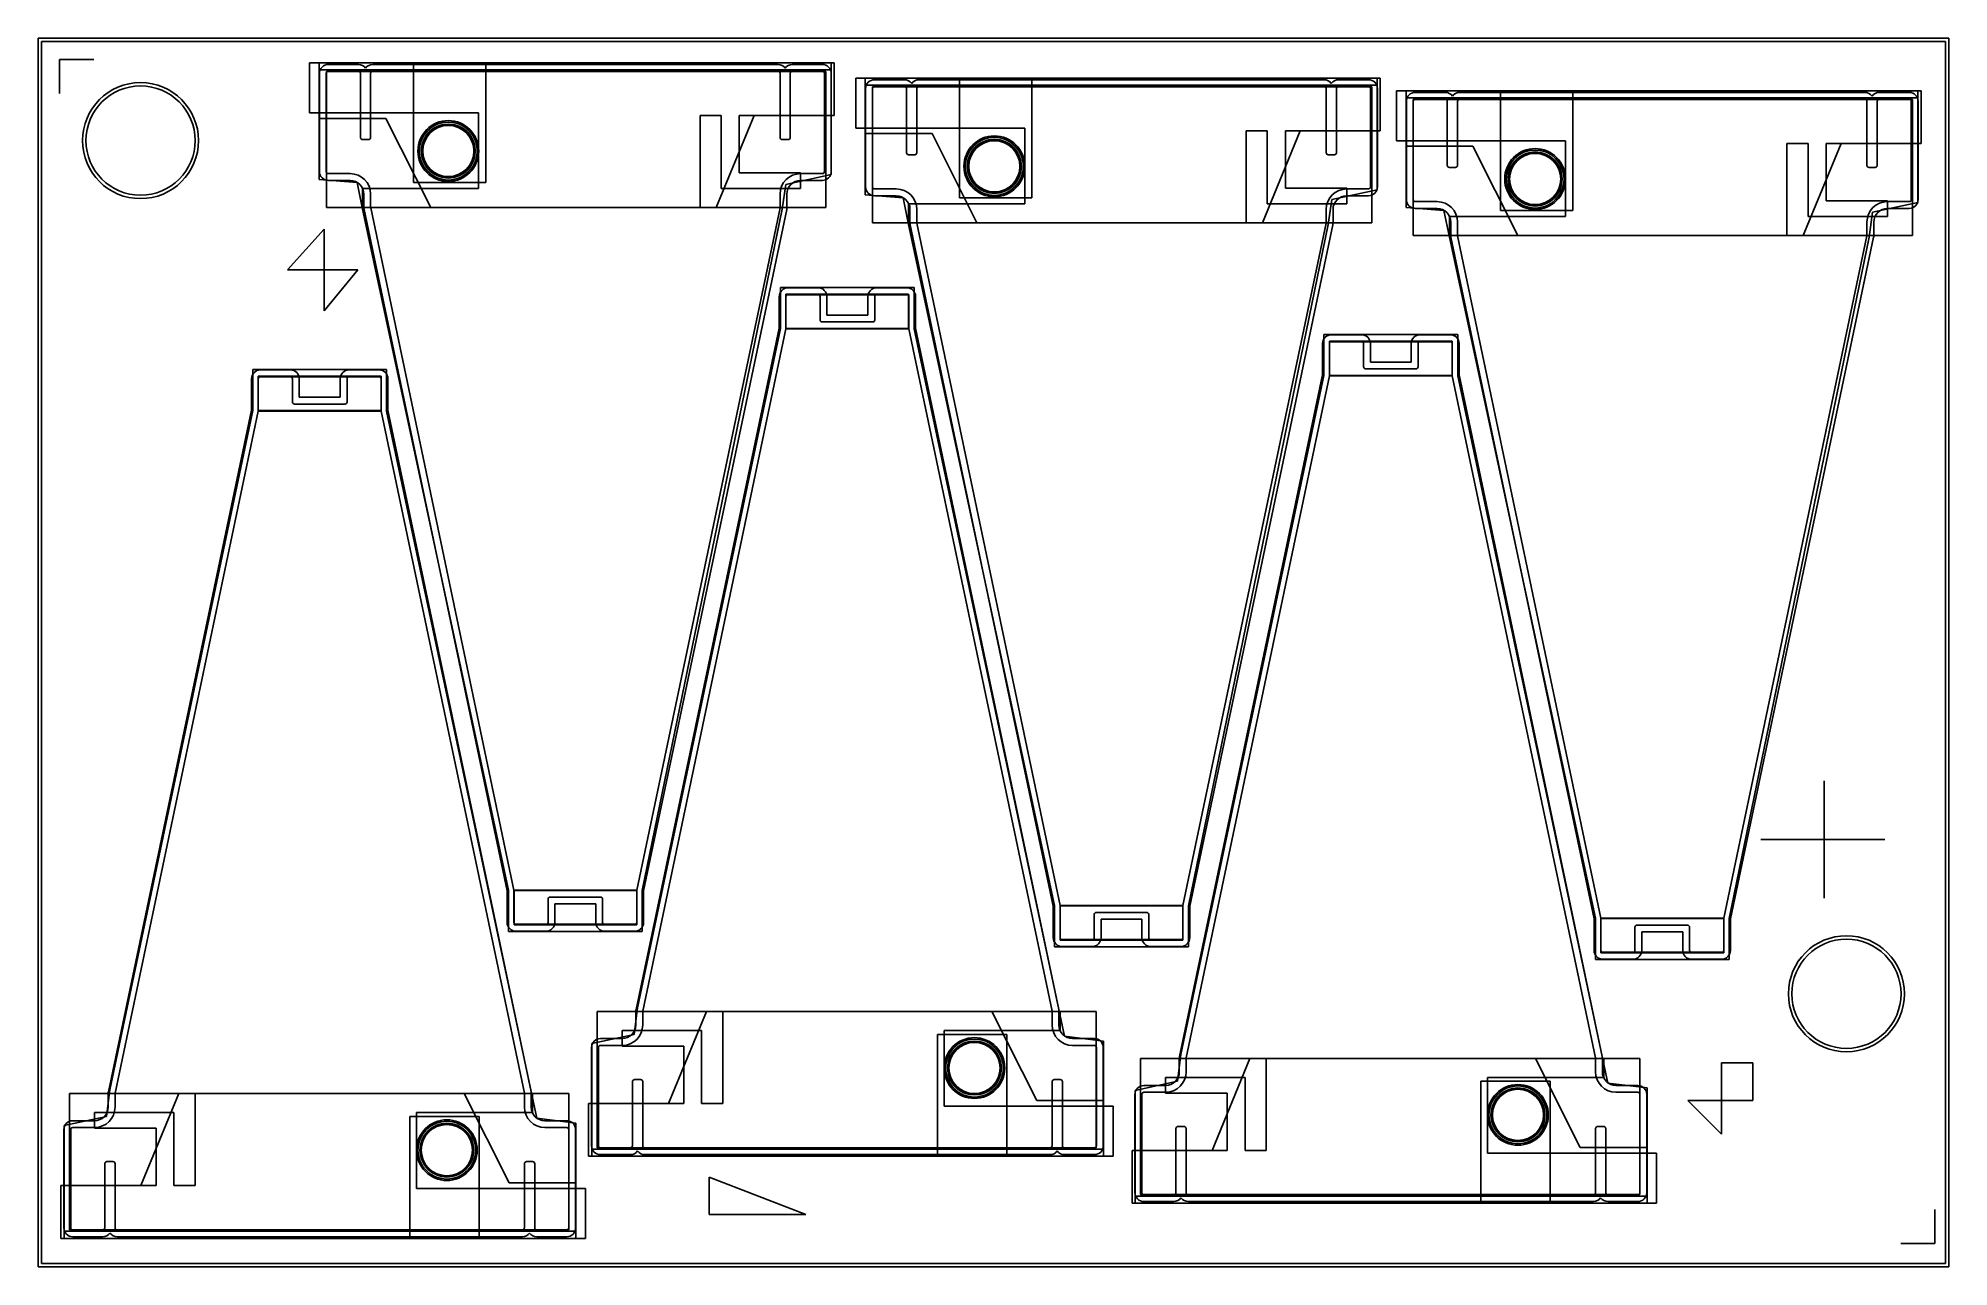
# Model space of a CAD drawing. Header units: millimetres. Extents: x 155.1 to 183.1, y 181.7 to 199.7.
import ezdxf

# ---------------------------------------------------------------- set-up
doc = ezdxf.new("R2010")
doc.units = ezdxf.units.MM
for name, color, linetype in [('CARBON', 5, 'Continuous'), ('COPPER_A', 6, 'Continuous'), ('COPPER_B', 211, 'Continuous'), ('COPPER_MID', 230, 'Continuous'), ('HOLES', 30, 'Continuous'), ('MARKERS', 1, 'Continuous'), ('OUTLINE', 17, 'Continuous'), ('PZT', 3, 'Continuous'), ('PZT_A', 100, 'Continuous'), ('PZT_RASTER', 116, 'Continuous')]:
    doc.layers.add(name, color=color, linetype=linetype)

msp = doc.modelspace()

# ---------------------------------------------------------------- linework, layer by layer
at = {"layer": 'CARBON'}
for centre, radius in [((161.135, 198.037), 0.446), ((161.135, 198.037), 0.396), ((169.138, 197.813), 0.446), ((169.138, 197.813), 0.396), ((177.063, 197.627), 0.446), ((177.063, 197.627), 0.396), ((168.846, 184.602), 0.445), ((168.846, 184.602), 0.395), ((176.811, 183.915), 0.445), ((176.811, 183.915), 0.395), ((161.114, 183.399), 0.445), ((161.114, 183.399), 0.395)]:
    msp.add_circle(centre, radius, dxfattribs=at)
at = {"layer": 'COPPER_A'}
for p, q in [((166.79, 199.331), (159.102, 199.331)), ((159.102, 199.331), (159.102, 198.597)), ((166.79, 198.557), (166.79, 199.331)), ((174.793, 199.107), (167.106, 199.107)), ((167.106, 199.107), (167.106, 198.373)), ((174.793, 198.333), (174.793, 199.107)), ((182.718, 198.921), (175.03, 198.921)), ((175.03, 198.921), (175.03, 198.187)), ((182.718, 198.147), (182.718, 198.921)), ((159.102, 198.597), (161.58, 198.597)), ((161.58, 198.597), (161.58, 197.488)), ((165.063, 197.209), (165.617, 198.557)), ((165.617, 198.557), (166.79, 198.557)), ((167.106, 198.373), (169.584, 198.373)), ((169.584, 198.373), (169.584, 197.264)), ((173.066, 196.985), (173.621, 198.333)), ((173.621, 198.333), (174.793, 198.333)), ((175.03, 198.187), (177.508, 198.187)), ((177.508, 198.187), (177.508, 197.078)), ((180.991, 196.799), (181.546, 198.147)), ((181.546, 198.147), (182.718, 198.147)), ((161.58, 197.488), (159.877, 197.488)), ((159.877, 197.488), (159.877, 197.209)), ((159.877, 197.209), (165.063, 197.209)), ((169.584, 197.264), (167.881, 197.264)), ((167.881, 197.264), (167.881, 196.985)), ((167.881, 196.985), (173.066, 196.985)), ((177.508, 197.078), (175.806, 197.078)), ((175.806, 197.078), (175.806, 196.799)), ((175.806, 196.799), (180.991, 196.799)), ((166.082, 195.94), (167.881, 195.94)), ((166.082, 195.94), (166.082, 195.436)), ((167.881, 195.94), (167.881, 195.436)), ((166.082, 195.436), (167.881, 195.436)), ((174.047, 195.252), (175.846, 195.252)), ((174.047, 195.252), (174.047, 194.749)), ((175.846, 195.252), (175.846, 194.749)), ((158.35, 194.737), (160.149, 194.737)), ((158.35, 194.737), (158.35, 194.234)), ((160.149, 194.737), (160.149, 194.234)), ((174.047, 194.749), (175.846, 194.749)), ((158.35, 194.234), (160.149, 194.234)), ((163.899, 187.203), (162.1, 187.203)), ((162.1, 186.7), (162.1, 187.203)), ((163.899, 186.7), (163.899, 187.203)), ((171.902, 186.979), (170.103, 186.979)), ((170.103, 186.476), (170.103, 186.979)), ((171.902, 186.476), (171.902, 186.979)), ((179.827, 186.793), (178.028, 186.793)), ((178.028, 186.29), (178.028, 186.793)), ((179.827, 186.29), (179.827, 186.793)), ((163.899, 186.7), (162.1, 186.7)), ((171.902, 186.476), (170.103, 186.476)), ((179.827, 186.29), (178.028, 186.29)), ((164.918, 185.43), (164.364, 184.083)), ((170.104, 185.43), (164.918, 185.43)), ((170.104, 185.151), (170.104, 185.43)), ((168.401, 184.042), (168.401, 185.151)), ((168.401, 185.151), (170.104, 185.151)), ((172.883, 184.743), (172.328, 183.395)), ((178.068, 184.743), (172.883, 184.743)), ((178.068, 184.464), (178.068, 184.743)), ((176.365, 183.355), (176.365, 184.464)), ((176.365, 184.464), (178.068, 184.464)), ((157.186, 184.227), (156.631, 182.88)), ((162.371, 184.227), (157.186, 184.227)), ((162.371, 183.948), (162.371, 184.227)), ((164.364, 184.083), (163.191, 184.083)), ((163.191, 184.083), (163.191, 183.309)), ((170.879, 184.042), (168.401, 184.042)), ((170.879, 183.309), (170.879, 184.042)), ((160.669, 182.839), (160.669, 183.948)), ((160.669, 183.948), (162.371, 183.948)), ((163.191, 183.309), (170.879, 183.309)), ((172.328, 183.395), (171.156, 183.395)), ((171.156, 183.395), (171.156, 182.621)), ((178.843, 183.355), (176.365, 183.355)), ((178.843, 182.621), (178.843, 183.355)), ((156.631, 182.88), (155.459, 182.88)), ((155.459, 182.88), (155.459, 182.106)), ((163.147, 182.839), (160.669, 182.839)), ((163.147, 182.106), (163.147, 182.839)), ((171.156, 182.621), (178.843, 182.621)), ((155.459, 182.106), (163.147, 182.106))]:
    msp.add_line(p, q, dxfattribs=at)
for centre, radius in [((161.135, 198.037), 0.388), ((169.138, 197.813), 0.388), ((177.063, 197.627), 0.388), ((168.846, 184.602), 0.389), ((176.811, 183.915), 0.389), ((161.114, 183.399), 0.389)]:
    msp.add_circle(centre, radius, dxfattribs=at)
at = {"layer": 'COPPER_B'}
for p, q in [((166.744, 199.226), (159.243, 199.226)), ((159.243, 199.226), (159.243, 198.516)), ((166.744, 198.557), (166.744, 199.226)), ((174.748, 199.002), (167.246, 199.002)), ((167.246, 199.002), (167.246, 198.292)), ((174.748, 198.333), (174.748, 199.002)), ((182.673, 198.816), (175.171, 198.816)), ((175.171, 198.816), (175.171, 198.106)), ((182.673, 198.147), (182.673, 198.816)), ((164.824, 197.209), (164.824, 198.557)), ((164.824, 198.557), (165.135, 198.557)), ((165.135, 198.557), (165.135, 197.488)), ((165.4, 197.716), (165.4, 198.557)), ((165.4, 198.557), (166.744, 198.557)), ((159.243, 198.516), (160.221, 198.516)), ((160.221, 198.516), (160.879, 197.209)), ((167.246, 198.292), (168.225, 198.292)), ((168.225, 198.292), (168.882, 196.985)), ((172.828, 196.985), (172.828, 198.333)), ((172.828, 198.333), (173.138, 198.333)), ((173.138, 198.333), (173.138, 197.264)), ((173.403, 197.492), (173.403, 198.333)), ((173.403, 198.333), (174.748, 198.333)), ((175.171, 198.106), (176.149, 198.106)), ((176.149, 198.106), (176.807, 196.799)), ((180.753, 196.799), (180.753, 198.147)), ((180.753, 198.147), (181.063, 198.147)), ((181.063, 198.147), (181.063, 197.078)), ((181.328, 197.306), (181.328, 198.147)), ((181.328, 198.147), (182.673, 198.147)), ((165.4, 197.716), (166.297, 197.716)), ((166.297, 197.488), (166.297, 197.716)), ((165.135, 197.488), (166.297, 197.488)), ((173.403, 197.492), (174.301, 197.492)), ((174.301, 197.264), (174.301, 197.492)), ((160.879, 197.209), (164.824, 197.209)), ((173.138, 197.264), (174.301, 197.264)), ((181.328, 197.306), (182.226, 197.306)), ((182.226, 197.078), (182.226, 197.306)), ((168.882, 196.985), (172.828, 196.985)), ((181.063, 197.078), (182.226, 197.078)), ((176.807, 196.799), (180.753, 196.799)), ((166.084, 195.936), (167.881, 195.936)), ((166.084, 195.936), (166.084, 195.436)), ((167.881, 195.936), (167.881, 195.436)), ((166.084, 195.436), (167.881, 195.436)), ((174.048, 195.248), (175.846, 195.248)), ((174.048, 195.248), (174.048, 194.749)), ((175.846, 195.248), (175.846, 194.749)), ((158.351, 194.733), (160.149, 194.733)), ((158.351, 194.733), (158.351, 194.234)), ((160.149, 194.733), (160.149, 194.234)), ((174.048, 194.749), (175.846, 194.749)), ((158.351, 194.234), (160.149, 194.234)), ((163.897, 187.203), (162.1, 187.203)), ((162.1, 186.704), (162.1, 187.203)), ((163.897, 186.704), (163.897, 187.203)), ((171.901, 186.979), (170.103, 186.979)), ((170.103, 186.48), (170.103, 186.979)), ((171.901, 186.48), (171.901, 186.979)), ((179.826, 186.793), (178.028, 186.793)), ((178.028, 186.294), (178.028, 186.793)), ((179.826, 186.294), (179.826, 186.793)), ((163.897, 186.704), (162.1, 186.704)), ((171.901, 186.48), (170.103, 186.48)), ((179.826, 186.294), (178.028, 186.294)), ((169.102, 185.43), (165.157, 185.43)), ((165.157, 185.43), (165.157, 184.083)), ((169.76, 184.124), (169.102, 185.43)), ((164.846, 185.151), (163.684, 185.151)), ((163.684, 185.151), (163.684, 184.923)), ((164.846, 184.083), (164.846, 185.151)), ((164.586, 184.923), (163.684, 184.923)), ((164.586, 184.923), (164.586, 184.083)), ((177.067, 184.743), (173.121, 184.743)), ((173.121, 184.743), (173.121, 183.395)), ((177.724, 183.436), (177.067, 184.743)), ((172.811, 184.464), (171.648, 184.464)), ((171.648, 184.464), (171.648, 184.236)), ((172.811, 183.395), (172.811, 184.464)), ((161.37, 184.227), (157.424, 184.227)), ((157.424, 184.227), (157.424, 182.88)), ((162.028, 182.921), (161.37, 184.227)), ((164.586, 184.083), (163.237, 184.083)), ((163.237, 184.083), (163.237, 183.413)), ((165.157, 184.083), (164.846, 184.083)), ((170.738, 184.124), (169.76, 184.124)), ((170.738, 183.413), (170.738, 184.124)), ((172.551, 184.236), (171.648, 184.236)), ((172.551, 184.236), (172.551, 183.395)), ((157.114, 183.948), (155.951, 183.948)), ((155.951, 183.948), (155.951, 183.72)), ((156.854, 183.72), (155.951, 183.72)), ((156.854, 183.72), (156.854, 182.88)), ((157.114, 182.88), (157.114, 183.948)), ((163.237, 183.413), (170.738, 183.413)), ((178.703, 183.436), (177.724, 183.436)), ((178.703, 182.726), (178.703, 183.436)), ((172.551, 183.395), (171.201, 183.395)), ((171.201, 183.395), (171.201, 182.726)), ((173.121, 183.395), (172.811, 183.395)), ((156.854, 182.88), (155.504, 182.88)), ((155.504, 182.88), (155.504, 182.21)), ((157.424, 182.88), (157.114, 182.88)), ((163.006, 182.921), (162.028, 182.921)), ((163.006, 182.21), (163.006, 182.921)), ((171.201, 182.726), (178.703, 182.726)), ((155.504, 182.21), (163.006, 182.21))]:
    msp.add_line(p, q, dxfattribs=at)
at = {"layer": 'COPPER_MID'}
for p, q in [((160.624, 199.331), (159.243, 199.331)), ((159.243, 199.331), (159.243, 197.618)), ((160.624, 197.577), (160.624, 199.331)), ((161.685, 199.331), (161.685, 197.577)), ((166.744, 199.331), (161.685, 199.331)), ((166.744, 197.691), (166.744, 199.331)), ((168.628, 199.107), (167.246, 199.107)), ((167.246, 199.107), (167.246, 197.394)), ((168.628, 197.353), (168.628, 199.107)), ((169.689, 199.107), (169.689, 197.353)), ((174.748, 199.107), (169.689, 199.107)), ((174.748, 197.467), (174.748, 199.107)), ((176.553, 198.921), (175.171, 198.921)), ((175.171, 198.921), (175.171, 197.208)), ((176.553, 197.168), (176.553, 198.921)), ((177.614, 198.921), (177.614, 197.168)), ((182.673, 198.921), (177.614, 198.921)), ((182.673, 197.281), (182.673, 198.921)), ((166.08, 197.549), (166.744, 197.691)), ((159.243, 197.618), (159.799, 197.577)), ((159.799, 197.577), (159.877, 197.183)), ((161.685, 197.577), (160.624, 197.577)), ((166.027, 197.183), (166.08, 197.549)), ((174.084, 197.325), (174.748, 197.467)), ((159.877, 197.183), (162.017, 187.209)), ((163.977, 187.203), (166.027, 197.183)), ((167.246, 197.394), (167.803, 197.353)), ((167.803, 197.353), (167.881, 196.959)), ((169.689, 197.353), (168.628, 197.353)), ((174.031, 196.959), (174.084, 197.325)), ((175.171, 197.208), (175.727, 197.168)), ((175.727, 197.168), (175.806, 196.774)), ((177.614, 197.168), (176.553, 197.168)), ((181.956, 196.774), (182.009, 197.139)), ((182.009, 197.139), (182.673, 197.281)), ((167.881, 196.959), (170.021, 186.985)), ((171.981, 186.979), (174.031, 196.959)), ((175.806, 196.774), (177.946, 186.799)), ((179.906, 186.793), (181.956, 196.774)), ((167.964, 196.036), (166.004, 196.036)), ((166.004, 196.036), (166.004, 195.436)), ((167.964, 195.43), (167.964, 196.036)), ((166.004, 195.436), (163.907, 185.485)), ((170.164, 185.07), (167.964, 195.43)), ((175.928, 195.349), (173.968, 195.349)), ((173.968, 195.349), (173.968, 194.749)), ((175.928, 194.743), (175.928, 195.349)), ((160.231, 194.834), (158.271, 194.834)), ((158.271, 194.834), (158.271, 194.234)), ((160.231, 194.227), (160.231, 194.834)), ((173.968, 194.749), (171.871, 184.798)), ((178.128, 184.382), (175.928, 194.743)), ((158.271, 194.234), (156.175, 184.282)), ((162.431, 183.867), (160.231, 194.227)), ((162.017, 187.209), (162.017, 186.603)), ((163.977, 186.603), (163.977, 187.203)), ((170.021, 186.985), (170.021, 186.379)), ((171.981, 186.379), (171.981, 186.979)), ((177.946, 186.799), (177.946, 186.193)), ((179.906, 186.193), (179.906, 186.793)), ((162.017, 186.603), (163.977, 186.603)), ((170.021, 186.379), (171.981, 186.379)), ((177.946, 186.193), (179.906, 186.193)), ((163.907, 185.485), (163.858, 185.094)), ((163.858, 185.094), (163.237, 184.963)), ((168.303, 183.309), (168.303, 185.094)), ((168.303, 185.094), (169.32, 185.094)), ((169.32, 185.094), (169.32, 183.309)), ((163.237, 184.963), (163.237, 183.309)), ((170.738, 184.997), (170.164, 185.07)), ((170.738, 183.309), (170.738, 184.997)), ((171.871, 184.798), (171.822, 184.407)), ((156.175, 184.282), (156.125, 183.892)), ((171.822, 184.407), (171.201, 184.275)), ((171.201, 184.275), (171.201, 182.621)), ((176.267, 182.621), (176.267, 184.407)), ((176.267, 184.407), (177.285, 184.407)), ((177.285, 184.407), (177.285, 182.621)), ((178.703, 184.31), (178.128, 184.382)), ((178.703, 182.621), (178.703, 184.31)), ((156.125, 183.892), (155.504, 183.76)), ((155.504, 183.76), (155.504, 182.106)), ((160.57, 182.106), (160.57, 183.892)), ((160.57, 183.892), (161.588, 183.892)), ((161.588, 183.892), (161.588, 182.106)), ((163.006, 183.794), (162.431, 183.867)), ((163.006, 182.106), (163.006, 183.794)), ((163.237, 183.309), (168.303, 183.309)), ((169.32, 183.309), (170.738, 183.309)), ((171.201, 182.621), (176.267, 182.621)), ((177.285, 182.621), (178.703, 182.621)), ((155.504, 182.106), (160.57, 182.106)), ((161.588, 182.106), (163.006, 182.106))]:
    msp.add_line(p, q, dxfattribs=at)
at = {"layer": 'HOLES'}
for centre, radius in [((156.625, 198.19), 0.85), ((156.625, 198.19), 0.8), ((181.625, 185.69), 0.85), ((181.625, 185.69), 0.8)]:
    msp.add_circle(centre, radius, dxfattribs=at)
at = {"layer": 'MARKERS'}
for p, q in [((155.439, 198.88), (155.439, 199.38)), ((155.439, 199.38), (155.939, 199.38)), ((159.315, 196.894), (158.779, 196.295)), ((159.315, 196.894), (159.315, 195.696)), ((158.779, 196.295), (159.811, 196.295)), ((159.315, 195.696), (159.811, 196.295)), ((181.298, 188.812), (181.298, 187.092)), ((182.188, 187.952), (180.373, 187.952)), ((179.794, 184.676), (179.794, 183.635)), ((179.794, 184.676), (180.253, 184.676)), ((180.253, 184.676), (180.253, 184.128)), ((179.794, 183.635), (179.301, 184.128)), ((179.301, 184.128), (180.253, 184.128)), ((164.956, 183.002), (164.956, 182.456)), ((166.377, 182.456), (164.956, 183.002)), ((164.956, 182.456), (166.377, 182.456)), ((182.921, 182.531), (182.921, 182.031)), ((182.921, 182.031), (182.421, 182.031))]:
    msp.add_line(p, q, dxfattribs=at)
at = {"layer": 'OUTLINE'}
for p, q in [((155.125, 199.69), (183.125, 199.69)), ((155.125, 199.69), (155.125, 181.69)), ((183.125, 199.69), (183.125, 181.69)), ((155.175, 199.64), (155.175, 181.74)), ((155.175, 199.64), (183.075, 199.64)), ((183.075, 199.64), (183.075, 181.74)), ((155.175, 181.74), (183.075, 181.74)), ((155.125, 181.69), (183.125, 181.69))]:
    msp.add_line(p, q, dxfattribs=at)
at = {"layer": 'PZT'}
for p, q in [((159.247, 199.176), (159.247, 197.736)), ((159.817, 199.306), (159.377, 199.306)), ((165.967, 199.306), (160.027, 199.306)), ((166.617, 199.306), (166.177, 199.306)), ((166.747, 197.736), (166.747, 199.176)), ((167.821, 199.082), (167.381, 199.082)), ((173.971, 199.082), (168.031, 199.082)), ((174.621, 199.082), (174.181, 199.082)), ((167.251, 198.952), (167.251, 197.512)), ((174.751, 197.512), (174.751, 198.952)), ((175.746, 198.896), (175.306, 198.896)), ((181.896, 198.896), (175.956, 198.896)), ((182.546, 198.896), (182.106, 198.896)), ((175.176, 198.766), (175.176, 197.326)), ((182.676, 197.326), (182.676, 198.766)), ((159.377, 197.606), (159.697, 197.606)), ((159.897, 197.406), (159.897, 197.209)), ((166.097, 197.209), (166.097, 197.406)), ((166.297, 197.606), (166.617, 197.606)), ((159.9, 197.182), (161.997, 187.196)), ((163.997, 187.196), (166.095, 197.182)), ((167.381, 197.382), (167.701, 197.382)), ((167.901, 197.182), (167.901, 196.985)), ((174.101, 196.985), (174.101, 197.182)), ((174.301, 197.382), (174.621, 197.382)), ((175.306, 197.196), (175.626, 197.196)), ((182.226, 197.196), (182.546, 197.196)), ((167.904, 196.958), (170.001, 186.972)), ((172.001, 186.972), (174.098, 196.958)), ((175.826, 196.996), (175.826, 196.799)), ((182.026, 196.799), (182.026, 196.996)), ((175.828, 196.773), (177.926, 186.786)), ((179.926, 186.786), (182.023, 196.773)), ((166.554, 196.033), (166.114, 196.033)), ((167.854, 196.033), (167.414, 196.033)), ((165.984, 195.903), (165.984, 195.444)), ((166.684, 195.633), (166.684, 195.903)), ((167.284, 195.903), (167.284, 195.633)), ((167.984, 195.444), (167.984, 195.903)), ((165.984, 195.444), (163.886, 185.457)), ((167.284, 195.633), (166.684, 195.633)), ((170.081, 185.457), (167.984, 195.444)), ((173.948, 195.216), (173.948, 194.756)), ((174.518, 195.346), (174.078, 195.346)), ((174.648, 194.946), (174.648, 195.216)), ((175.248, 195.216), (175.248, 194.946)), ((175.818, 195.346), (175.378, 195.346)), ((175.948, 194.756), (175.948, 195.216)), ((175.248, 194.946), (174.648, 194.946)), ((158.251, 194.7), (158.251, 194.241)), ((158.821, 194.83), (158.381, 194.83)), ((158.951, 194.43), (158.951, 194.7)), ((159.551, 194.7), (159.551, 194.43)), ((160.121, 194.83), (159.681, 194.83)), ((160.251, 194.241), (160.251, 194.7)), ((173.948, 194.756), (171.851, 184.769)), ((178.045, 184.769), (175.948, 194.756)), ((159.551, 194.43), (158.951, 194.43)), ((158.251, 194.241), (156.154, 184.254)), ((162.349, 184.254), (160.251, 194.241)), ((161.997, 187.196), (161.997, 186.736)), ((163.997, 186.736), (163.997, 187.196)), ((162.697, 187.006), (163.297, 187.006)), ((162.697, 186.736), (162.697, 187.006)), ((163.297, 187.006), (163.297, 186.736)), ((170.001, 186.972), (170.001, 186.512)), ((170.701, 186.782), (171.301, 186.782)), ((170.701, 186.512), (170.701, 186.782)), ((171.301, 186.782), (171.301, 186.512)), ((172.001, 186.512), (172.001, 186.972)), ((177.926, 186.786), (177.926, 186.326)), ((179.926, 186.326), (179.926, 186.786)), ((162.127, 186.606), (162.567, 186.606)), ((163.427, 186.606), (163.867, 186.606)), ((178.626, 186.596), (179.226, 186.596)), ((178.626, 186.326), (178.626, 186.596)), ((179.226, 186.596), (179.226, 186.326)), ((170.131, 186.382), (170.571, 186.382)), ((171.431, 186.382), (171.871, 186.382)), ((178.056, 186.196), (178.496, 186.196)), ((179.356, 186.196), (179.796, 186.196)), ((163.884, 185.43), (163.884, 185.233)), ((170.084, 185.233), (170.084, 185.43)), ((163.234, 184.903), (163.234, 183.463)), ((163.684, 185.033), (163.364, 185.033)), ((170.604, 185.033), (170.284, 185.033)), ((170.734, 183.463), (170.734, 184.903)), ((171.848, 184.743), (171.848, 184.546)), ((178.048, 184.546), (178.048, 184.743)), ((171.648, 184.346), (171.328, 184.346)), ((178.568, 184.346), (178.248, 184.346)), ((156.151, 184.227), (156.151, 184.03)), ((162.351, 184.03), (162.351, 184.227)), ((171.198, 184.216), (171.198, 182.776)), ((178.698, 182.776), (178.698, 184.216)), ((155.501, 183.7), (155.501, 182.26)), ((155.951, 183.83), (155.631, 183.83)), ((162.871, 183.83), (162.551, 183.83)), ((163.001, 182.26), (163.001, 183.7)), ((163.364, 183.333), (163.804, 183.333)), ((164.014, 183.333), (169.954, 183.333)), ((170.164, 183.333), (170.604, 183.333)), ((171.328, 182.646), (171.768, 182.646)), ((171.978, 182.646), (177.918, 182.646)), ((178.128, 182.646), (178.568, 182.646)), ((155.631, 182.13), (156.071, 182.13)), ((156.281, 182.13), (162.221, 182.13)), ((162.431, 182.13), (162.871, 182.13))]:
    msp.add_line(p, q, dxfattribs=at)
at = {"layer": 'PZT', "linetype": 'Continuous', "lineweight": 25}
for p, q in [((159.347, 199.176), (159.347, 197.736)), ((159.817, 199.206), (159.377, 199.206)), ((159.847, 198.236), (159.847, 199.176)), ((159.997, 199.176), (159.997, 198.236)), ((165.967, 199.206), (160.027, 199.206)), ((165.997, 198.236), (165.997, 199.176)), ((166.147, 199.176), (166.147, 198.236)), ((166.617, 199.206), (166.177, 199.206)), ((166.647, 197.736), (166.647, 199.176)), ((167.351, 198.952), (167.351, 197.512)), ((167.821, 198.982), (167.381, 198.982)), ((167.851, 198.012), (167.851, 198.952)), ((168.001, 198.952), (168.001, 198.012)), ((173.971, 198.982), (168.031, 198.982)), ((174.001, 198.012), (174.001, 198.952)), ((174.151, 198.952), (174.151, 198.012)), ((174.621, 198.982), (174.181, 198.982)), ((174.651, 197.512), (174.651, 198.952)), ((175.276, 198.766), (175.276, 197.326)), ((175.746, 198.796), (175.306, 198.796)), ((175.776, 197.826), (175.776, 198.766)), ((175.926, 198.766), (175.926, 197.826)), ((181.896, 198.796), (175.956, 198.796)), ((181.926, 197.826), (181.926, 198.766)), ((182.076, 198.766), (182.076, 197.826)), ((182.546, 198.796), (182.106, 198.796)), ((182.576, 197.326), (182.576, 198.766)), ((159.967, 198.206), (159.877, 198.206)), ((166.117, 198.206), (166.027, 198.206)), ((167.971, 197.982), (167.881, 197.982)), ((174.121, 197.982), (174.031, 197.982)), ((159.377, 197.706), (159.697, 197.706)), ((166.297, 197.706), (166.617, 197.706)), ((175.896, 197.796), (175.806, 197.796)), ((182.046, 197.796), (181.956, 197.796)), ((159.997, 197.406), (159.997, 197.209)), ((165.997, 197.209), (165.997, 197.406)), ((167.381, 197.482), (167.701, 197.482)), ((174.301, 197.482), (174.621, 197.482)), ((159.998, 197.203), (162.097, 187.209)), ((163.898, 187.209), (165.997, 197.203)), ((168.001, 197.182), (168.001, 196.985)), ((174.001, 196.985), (174.001, 197.182)), ((175.306, 197.296), (175.626, 197.296)), ((182.226, 197.296), (182.546, 197.296)), ((168.002, 196.979), (170.1, 186.985)), ((171.902, 186.985), (174, 196.979)), ((175.926, 196.996), (175.926, 196.799)), ((181.926, 196.799), (181.926, 196.996)), ((175.926, 196.793), (178.025, 186.799)), ((179.826, 186.799), (181.925, 196.793)), ((166.084, 195.903), (166.084, 195.436)), ((166.554, 195.933), (166.114, 195.933)), ((166.584, 195.563), (166.584, 195.903)), ((167.384, 195.903), (167.384, 195.563)), ((167.854, 195.933), (167.414, 195.933)), ((167.884, 195.436), (167.884, 195.903)), ((167.354, 195.533), (166.614, 195.533)), ((166.083, 195.43), (163.984, 185.436)), ((169.983, 185.436), (167.884, 195.43)), ((174.048, 195.216), (174.048, 194.749)), ((174.518, 195.246), (174.078, 195.246)), ((174.548, 194.876), (174.548, 195.216)), ((175.348, 195.216), (175.348, 194.876)), ((175.818, 195.246), (175.378, 195.246)), ((175.848, 194.749), (175.848, 195.216)), ((158.351, 194.7), (158.351, 194.234)), ((158.821, 194.73), (158.381, 194.73)), ((158.851, 194.36), (158.851, 194.7)), ((159.651, 194.7), (159.651, 194.36)), ((160.121, 194.73), (159.681, 194.73)), ((160.151, 194.234), (160.151, 194.7)), ((174.047, 194.743), (171.949, 184.749)), ((175.318, 194.846), (174.578, 194.846)), ((177.947, 184.749), (175.849, 194.743)), ((159.621, 194.33), (158.881, 194.33)), ((158.351, 194.227), (156.252, 184.234)), ((162.251, 184.234), (160.152, 194.227)), ((162.097, 187.203), (162.097, 186.736)), ((162.597, 186.736), (162.597, 187.076)), ((162.627, 187.106), (163.367, 187.106)), ((163.397, 187.076), (163.397, 186.736)), ((163.897, 186.736), (163.897, 187.203)), ((170.101, 186.979), (170.101, 186.512)), ((170.601, 186.512), (170.601, 186.852)), ((170.631, 186.882), (171.371, 186.882)), ((171.401, 186.852), (171.401, 186.512)), ((171.901, 186.512), (171.901, 186.979)), ((178.026, 186.793), (178.026, 186.326)), ((179.826, 186.326), (179.826, 186.793)), ((162.127, 186.706), (162.567, 186.706)), ((163.427, 186.706), (163.867, 186.706)), ((170.131, 186.482), (170.571, 186.482)), ((171.431, 186.482), (171.871, 186.482)), ((178.526, 186.326), (178.526, 186.666)), ((178.556, 186.696), (179.296, 186.696)), ((179.326, 186.666), (179.326, 186.326)), ((178.056, 186.296), (178.496, 186.296)), ((179.356, 186.296), (179.796, 186.296)), ((163.984, 185.43), (163.984, 185.233)), ((169.984, 185.233), (169.984, 185.43)), ((163.334, 184.903), (163.334, 183.463)), ((163.684, 184.933), (163.364, 184.933)), ((170.604, 184.933), (170.284, 184.933)), ((170.634, 183.463), (170.634, 184.903)), ((171.948, 184.743), (171.948, 184.546)), ((177.948, 184.546), (177.948, 184.743)), ((163.834, 183.463), (163.834, 184.403)), ((163.864, 184.433), (163.954, 184.433)), ((163.984, 184.403), (163.984, 183.463)), ((169.984, 183.463), (169.984, 184.403)), ((170.014, 184.433), (170.104, 184.433)), ((170.134, 184.403), (170.134, 183.463)), ((171.648, 184.246), (171.328, 184.246)), ((178.568, 184.246), (178.248, 184.246)), ((156.251, 184.227), (156.251, 184.03)), ((162.251, 184.03), (162.251, 184.227)), ((171.298, 184.216), (171.298, 182.776)), ((178.598, 182.776), (178.598, 184.216)), ((155.601, 183.7), (155.601, 182.26)), ((155.951, 183.73), (155.631, 183.73)), ((162.871, 183.73), (162.551, 183.73)), ((162.901, 182.26), (162.901, 183.7)), ((171.798, 182.776), (171.798, 183.716)), ((171.828, 183.746), (171.918, 183.746)), ((171.948, 183.716), (171.948, 182.776)), ((177.948, 182.776), (177.948, 183.716)), ((177.978, 183.746), (178.068, 183.746)), ((178.098, 183.716), (178.098, 182.776)), ((163.364, 183.433), (163.804, 183.433)), ((164.014, 183.433), (169.954, 183.433)), ((170.164, 183.433), (170.604, 183.433)), ((156.101, 182.26), (156.101, 183.2)), ((156.131, 183.23), (156.221, 183.23)), ((156.251, 183.2), (156.251, 182.26)), ((162.251, 182.26), (162.251, 183.2)), ((162.281, 183.23), (162.371, 183.23)), ((162.401, 183.2), (162.401, 182.26)), ((171.328, 182.746), (171.768, 182.746)), ((171.978, 182.746), (177.918, 182.746)), ((178.128, 182.746), (178.568, 182.746)), ((155.631, 182.23), (156.071, 182.23)), ((156.281, 182.23), (162.221, 182.23)), ((162.431, 182.23), (162.871, 182.23))]:
    msp.add_line(p, q, dxfattribs=at)
at = {"layer": 'PZT'}
for centre, radius, start, end in [((159.377, 199.176), 0.13, 90, 180), ((159.817, 199.176), 0.13, 36.1289, 90), ((160.027, 199.176), 0.13, 90, 143.8711), ((165.967, 199.176), 0.13, 36.1289, 90), ((166.177, 199.176), 0.13, 90, 143.8711), ((166.617, 199.176), 0.13, 0, 90), ((167.381, 198.952), 0.13, 90, 180), ((167.821, 198.952), 0.13, 36.1289, 90), ((168.031, 198.952), 0.13, 90, 143.8711), ((173.971, 198.952), 0.13, 36.1289, 90), ((174.181, 198.952), 0.13, 90, 143.8711), ((174.621, 198.952), 0.13, 0, 90), ((175.306, 198.766), 0.13, 90, 180), ((175.746, 198.766), 0.13, 36.1289, 90), ((175.956, 198.766), 0.13, 90, 143.8711), ((181.896, 198.766), 0.13, 36.1289, 90), ((182.106, 198.766), 0.13, 90, 143.8711), ((182.546, 198.766), 0.13, 0, 90), ((159.377, 197.736), 0.13, 180, 270), ((166.617, 197.736), 0.13, 270, 0), ((159.697, 197.406), 0.2, 0, 90), ((166.297, 197.406), 0.2, 90, 180), ((167.381, 197.512), 0.13, 180, 270), ((174.621, 197.512), 0.13, 270, 0), ((160.027, 197.209), 0.13, 180, 191.8598), ((165.967, 197.209), 0.13, 348.1402, 0), ((167.701, 197.182), 0.2, 0, 90), ((174.301, 197.182), 0.2, 90, 180), ((175.306, 197.326), 0.13, 180, 270), ((175.626, 196.996), 0.2, 0, 90), ((182.226, 196.996), 0.2, 90, 180), ((182.546, 197.326), 0.13, 270, 0), ((168.031, 196.985), 0.13, 180, 191.8598), ((173.971, 196.985), 0.13, 348.1402, 0), ((175.956, 196.799), 0.13, 180, 191.8598), ((181.896, 196.799), 0.13, 348.1402, 0), ((166.114, 195.903), 0.13, 90, 180), ((166.554, 195.903), 0.13, 0, 90), ((167.414, 195.903), 0.13, 90, 180), ((167.854, 195.903), 0.13, 0, 90), ((174.078, 195.216), 0.13, 90, 180), ((174.518, 195.216), 0.13, 0, 90), ((175.378, 195.216), 0.13, 90, 180), ((175.818, 195.216), 0.13, 0, 90), ((158.381, 194.7), 0.13, 90, 180), ((158.821, 194.7), 0.13, 0, 90), ((159.681, 194.7), 0.13, 90, 180), ((160.121, 194.7), 0.13, 0, 90), ((162.127, 186.736), 0.13, 180, 270), ((162.567, 186.736), 0.13, 270, 0), ((163.427, 186.736), 0.13, 180, 270), ((163.867, 186.736), 0.13, 270, 0), ((170.131, 186.512), 0.13, 180, 270), ((170.571, 186.512), 0.13, 270, 0), ((171.431, 186.512), 0.13, 180, 270), ((171.871, 186.512), 0.13, 270, 0), ((178.056, 186.326), 0.13, 180, 270), ((178.496, 186.326), 0.13, 270, 0), ((179.356, 186.326), 0.13, 180, 270), ((179.796, 186.326), 0.13, 270, 0), ((164.014, 185.43), 0.13, 168.1402, 180), ((169.954, 185.43), 0.13, 0, 11.8598), ((163.684, 185.233), 0.2, 270, 0), ((170.284, 185.233), 0.2, 180, 270), ((163.364, 184.903), 0.13, 90, 180), ((170.604, 184.903), 0.13, 0, 90), ((171.648, 184.546), 0.2, 270, 0), ((171.978, 184.743), 0.13, 168.1402, 180), ((177.918, 184.743), 0.13, 0, 11.8598), ((178.248, 184.546), 0.2, 180, 270), ((156.281, 184.227), 0.13, 168.1402, 180), ((162.221, 184.227), 0.13, 0, 11.8598), ((171.328, 184.216), 0.13, 90, 180), ((178.568, 184.216), 0.13, 0, 90), ((155.951, 184.03), 0.2, 270, 0), ((162.551, 184.03), 0.2, 180, 270), ((155.631, 183.7), 0.13, 90, 180), ((162.871, 183.7), 0.13, 0, 90), ((163.364, 183.463), 0.13, 180, 270), ((170.604, 183.463), 0.13, 270, 0), ((163.804, 183.463), 0.13, 270, 323.8711), ((164.014, 183.463), 0.13, 216.1289, 270), ((169.954, 183.463), 0.13, 270, 323.8711), ((170.164, 183.463), 0.13, 216.1289, 270), ((171.328, 182.776), 0.13, 180, 270), ((171.768, 182.776), 0.13, 270, 323.8711), ((171.978, 182.776), 0.13, 216.1289, 270), ((177.918, 182.776), 0.13, 270, 323.8711), ((178.128, 182.776), 0.13, 216.1289, 270), ((178.568, 182.776), 0.13, 270, 0), ((155.631, 182.26), 0.13, 180, 270), ((156.071, 182.26), 0.13, 270, 323.8711), ((156.281, 182.26), 0.13, 216.1289, 270), ((162.221, 182.26), 0.13, 270, 323.8711), ((162.431, 182.26), 0.13, 216.1289, 270), ((162.871, 182.26), 0.13, 270, 0)]:
    msp.add_arc(centre, radius, start, end, dxfattribs=at)
at = {"layer": 'PZT', "linetype": 'Continuous', "lineweight": 25}
for centre, radius, start, end in [((159.377, 199.176), 0.03, 90, 180), ((159.817, 199.176), 0.03, 0, 90), ((160.027, 199.176), 0.03, 90, 180), ((165.967, 199.176), 0.03, 0, 90), ((166.177, 199.176), 0.03, 90, 180), ((166.617, 199.176), 0.03, 0, 90), ((167.381, 198.952), 0.03, 90, 180), ((167.821, 198.952), 0.03, 0, 90), ((168.031, 198.952), 0.03, 90, 180), ((173.971, 198.952), 0.03, 0, 90), ((174.181, 198.952), 0.03, 90, 180), ((174.621, 198.952), 0.03, 0, 90), ((175.306, 198.766), 0.03, 90, 180), ((175.746, 198.766), 0.03, 0, 90), ((175.956, 198.766), 0.03, 90, 180), ((181.896, 198.766), 0.03, 0, 90), ((182.106, 198.766), 0.03, 90, 180), ((182.546, 198.766), 0.03, 0, 90), ((159.877, 198.236), 0.03, 180, 270), ((159.967, 198.236), 0.03, 270, 0), ((166.027, 198.236), 0.03, 180, 270), ((166.117, 198.236), 0.03, 270, 0), ((167.881, 198.012), 0.03, 180, 270), ((167.971, 198.012), 0.03, 270, 0), ((174.031, 198.012), 0.03, 180, 270), ((174.121, 198.012), 0.03, 270, 0), ((159.377, 197.736), 0.03, 180, 270), ((159.697, 197.406), 0.3, 0, 90), ((166.297, 197.406), 0.3, 90, 180), ((166.617, 197.736), 0.03, 270, 0), ((175.806, 197.826), 0.03, 180, 270), ((175.896, 197.826), 0.03, 270, 0), ((181.956, 197.826), 0.03, 180, 270), ((182.046, 197.826), 0.03, 270, 0), ((167.381, 197.512), 0.03, 180, 270), ((167.701, 197.182), 0.3, 0, 90), ((174.301, 197.182), 0.3, 90, 180), ((174.621, 197.512), 0.03, 270, 0), ((160.027, 197.209), 0.03, 180, 191.8598), ((165.967, 197.209), 0.03, 348.1402, 0), ((175.306, 197.326), 0.03, 180, 270), ((175.626, 196.996), 0.3, 0, 90), ((182.226, 196.996), 0.3, 90, 180), ((182.546, 197.326), 0.03, 270, 0), ((168.031, 196.985), 0.03, 180, 191.8598), ((173.971, 196.985), 0.03, 348.1402, 0), ((175.956, 196.799), 0.03, 180, 191.8598), ((181.896, 196.799), 0.03, 348.1402, 0), ((166.114, 195.903), 0.03, 90, 180), ((166.554, 195.903), 0.03, 0, 90), ((167.414, 195.903), 0.03, 90, 180), ((167.854, 195.903), 0.03, 0, 90), ((166.614, 195.563), 0.03, 180, 270), ((167.354, 195.563), 0.03, 270, 0), ((166.054, 195.436), 0.03, 348.1402, 0), ((167.914, 195.436), 0.03, 180, 191.8598), ((174.078, 195.216), 0.03, 90, 180), ((174.518, 195.216), 0.03, 0, 90), ((175.378, 195.216), 0.03, 90, 180), ((175.818, 195.216), 0.03, 0, 90), ((158.381, 194.7), 0.03, 90, 180), ((158.821, 194.7), 0.03, 0, 90), ((159.681, 194.7), 0.03, 90, 180), ((160.121, 194.7), 0.03, 0, 90), ((174.018, 194.749), 0.03, 348.1402, 0), ((174.578, 194.876), 0.03, 180, 270), ((175.318, 194.876), 0.03, 270, 0), ((175.878, 194.749), 0.03, 180, 191.8598), ((158.881, 194.36), 0.03, 180, 270), ((159.621, 194.36), 0.03, 270, 0), ((158.321, 194.234), 0.03, 348.1402, 0), ((160.181, 194.234), 0.03, 180, 191.8598), ((162.067, 187.203), 0.03, 0, 11.8598), ((162.627, 187.076), 0.03, 90, 180), ((163.367, 187.076), 0.03, 0, 90), ((163.927, 187.203), 0.03, 168.1402, 180), ((170.071, 186.979), 0.03, 0, 11.8598), ((170.631, 186.852), 0.03, 90, 180), ((171.371, 186.852), 0.03, 0, 90), ((171.931, 186.979), 0.03, 168.1402, 180), ((177.996, 186.793), 0.03, 0, 11.8598), ((179.856, 186.793), 0.03, 168.1402, 180), ((162.127, 186.736), 0.03, 180, 270), ((162.567, 186.736), 0.03, 270, 0), ((163.427, 186.736), 0.03, 180, 270), ((163.867, 186.736), 0.03, 270, 0), ((170.131, 186.512), 0.03, 180, 270), ((170.571, 186.512), 0.03, 270, 0), ((171.431, 186.512), 0.03, 180, 270), ((171.871, 186.512), 0.03, 270, 0), ((178.556, 186.666), 0.03, 90, 180), ((179.296, 186.666), 0.03, 0, 90), ((178.056, 186.326), 0.03, 180, 270), ((178.496, 186.326), 0.03, 270, 0), ((179.356, 186.326), 0.03, 180, 270), ((179.796, 186.326), 0.03, 270, 0), ((164.014, 185.43), 0.03, 168.1402, 180), ((169.954, 185.43), 0.03, 0, 11.8598), ((163.684, 185.233), 0.3, 270, 0), ((170.284, 185.233), 0.3, 180, 270), ((163.364, 184.903), 0.03, 90, 180), ((170.604, 184.903), 0.03, 0, 90), ((171.648, 184.546), 0.3, 270, 0), ((171.978, 184.743), 0.03, 168.1402, 180), ((177.918, 184.743), 0.03, 0, 11.8598), ((178.248, 184.546), 0.3, 180, 270), ((163.864, 184.403), 0.03, 90, 180), ((163.954, 184.403), 0.03, 0, 90), ((170.014, 184.403), 0.03, 90, 180), ((170.104, 184.403), 0.03, 0, 90), ((171.328, 184.216), 0.03, 90, 180), ((178.568, 184.216), 0.03, 0, 90), ((155.951, 184.03), 0.3, 270, 0), ((156.281, 184.227), 0.03, 168.1402, 180), ((162.221, 184.227), 0.03, 0, 11.8598), ((162.551, 184.03), 0.3, 180, 270), ((155.631, 183.7), 0.03, 90, 180), ((162.871, 183.7), 0.03, 0, 90), ((171.828, 183.716), 0.03, 90, 180), ((171.918, 183.716), 0.03, 0, 90), ((177.978, 183.716), 0.03, 90, 180), ((178.068, 183.716), 0.03, 0, 90), ((163.364, 183.463), 0.03, 180, 270), ((163.804, 183.463), 0.03, 270, 0), ((164.014, 183.463), 0.03, 180, 270), ((169.954, 183.463), 0.03, 270, 0), ((170.164, 183.463), 0.03, 180, 270), ((170.604, 183.463), 0.03, 270, 0), ((156.131, 183.2), 0.03, 90, 180), ((156.221, 183.2), 0.03, 0, 90), ((162.281, 183.2), 0.03, 90, 180), ((162.371, 183.2), 0.03, 0, 90), ((171.328, 182.776), 0.03, 180, 270), ((171.768, 182.776), 0.03, 270, 0), ((171.978, 182.776), 0.03, 180, 270), ((177.918, 182.776), 0.03, 270, 0), ((178.128, 182.776), 0.03, 180, 270), ((178.568, 182.776), 0.03, 270, 0), ((155.631, 182.26), 0.03, 180, 270), ((156.071, 182.26), 0.03, 270, 0), ((156.281, 182.26), 0.03, 180, 270), ((162.221, 182.26), 0.03, 270, 0), ((162.431, 182.26), 0.03, 180, 270), ((162.871, 182.26), 0.03, 270, 0)]:
    msp.add_arc(centre, radius, start, end, dxfattribs=at)
at = {"layer": 'PZT_A'}
for centre, radius in [((161.135, 198.037), 0.425), ((161.135, 198.037), 0.375), ((169.138, 197.813), 0.425), ((169.138, 197.813), 0.375), ((177.063, 197.627), 0.425), ((177.063, 197.627), 0.375), ((168.846, 184.602), 0.425), ((168.846, 184.602), 0.375), ((176.811, 183.915), 0.425), ((176.811, 183.915), 0.375), ((161.114, 183.399), 0.425), ((161.114, 183.399), 0.375)]:
    msp.add_circle(centre, radius, dxfattribs=at)
at = {"layer": 'PZT_RASTER'}
for p, q in [((159.349, 199.204), (166.666, 199.204)), ((159.349, 199.204), (159.349, 197.209)), ((166.666, 199.204), (166.666, 197.209)), ((167.353, 198.98), (174.67, 198.98)), ((167.353, 198.98), (167.353, 196.985)), ((174.67, 198.98), (174.67, 196.985)), ((175.277, 198.794), (182.595, 198.794)), ((175.277, 198.794), (175.277, 196.799)), ((182.595, 198.794), (182.595, 196.799)), ((159.349, 197.209), (166.666, 197.209)), ((167.353, 196.985), (174.67, 196.985)), ((175.277, 196.799), (182.595, 196.799)), ((166.083, 195.43), (166.083, 195.932)), ((166.083, 195.932), (167.882, 195.932)), ((167.882, 195.43), (167.882, 195.932)), ((166.083, 195.43), (167.882, 195.43)), ((174.047, 194.743), (174.047, 195.244)), ((174.047, 195.244), (175.846, 195.244)), ((175.846, 194.743), (175.846, 195.244)), ((158.351, 194.227), (158.351, 194.729)), ((158.351, 194.729), (160.15, 194.729)), ((160.15, 194.227), (160.15, 194.729)), ((174.047, 194.743), (175.846, 194.743)), ((158.351, 194.227), (160.15, 194.227)), ((163.898, 187.209), (162.099, 187.209)), ((162.099, 187.209), (162.099, 186.708)), ((163.898, 187.209), (163.898, 186.708)), ((171.902, 186.985), (170.103, 186.985)), ((170.103, 186.985), (170.103, 186.484)), ((171.902, 186.985), (171.902, 186.484)), ((179.826, 186.799), (178.027, 186.799)), ((178.027, 186.799), (178.027, 186.298)), ((179.826, 186.799), (179.826, 186.298)), ((163.898, 186.708), (162.099, 186.708)), ((171.902, 186.484), (170.103, 186.484)), ((179.826, 186.298), (178.027, 186.298)), ((170.632, 185.43), (163.315, 185.43)), ((163.315, 183.435), (163.315, 185.43)), ((170.632, 183.435), (170.632, 185.43)), ((178.596, 184.743), (171.279, 184.743)), ((171.279, 182.748), (171.279, 184.743)), ((178.596, 182.748), (178.596, 184.743)), ((162.9, 184.227), (155.582, 184.227)), ((155.582, 182.232), (155.582, 184.227)), ((162.9, 182.232), (162.9, 184.227)), ((170.632, 183.435), (163.315, 183.435)), ((178.596, 182.748), (171.279, 182.748)), ((162.9, 182.232), (155.582, 182.232))]:
    msp.add_line(p, q, dxfattribs=at)

doc.saveas('drawing.dxf')
